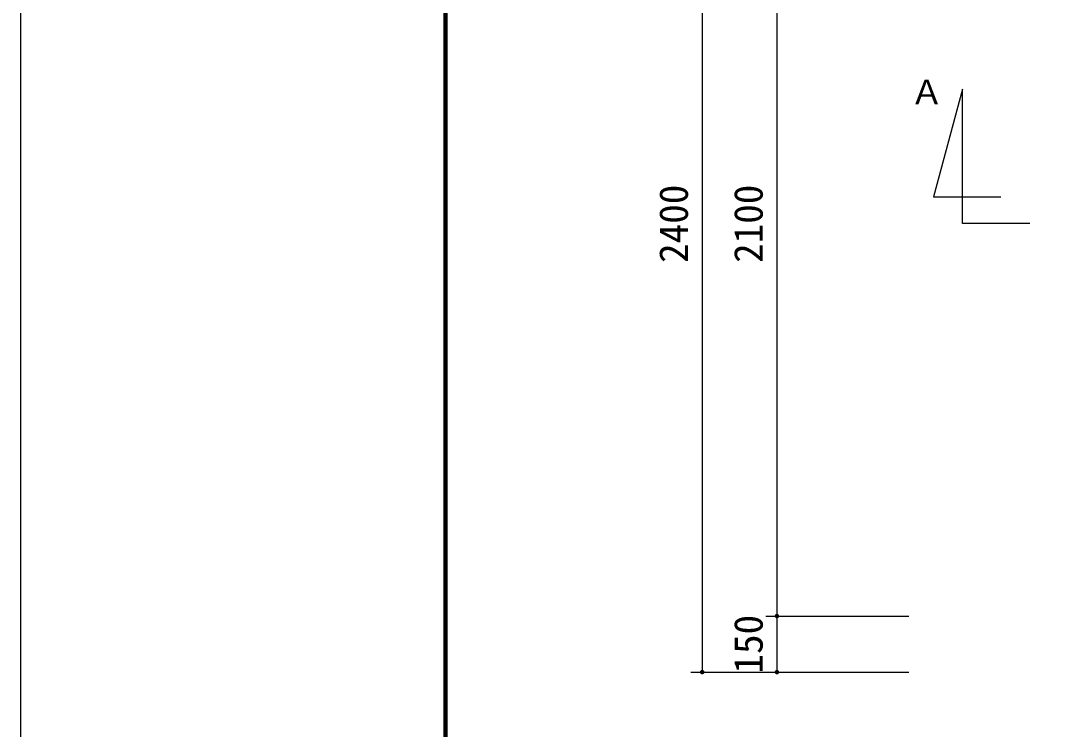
# Model space of a CAD drawing. Units: millimetres, scale not verified. Extents: x -8910 to 8910, y -6308 to 6308.
# Drawn here: x -8910 to -6140, y 2515 to 4411 of the extents above; entities that cross this region are included whole.
import ezdxf
from ezdxf.enums import TextEntityAlignment as Align

# ---------------------------------------------------------------- set-up
doc = ezdxf.new("R2010")
doc.units = ezdxf.units.MM
doc.header["$LTSCALE"] = 30
for name, color, linetype, lineweight in [('0-0_製作', 5, 'Continuous', 25), ('0-1_空気管', 3, 'Continuous', 25), ('1-0_図面枠', 7, 'Continuous', 25), ('1-1_Axis_waku', 7, 'Continuous', 25)]:
    doc.layers.add(name, color=color, linetype=linetype, lineweight=lineweight)
doc.styles.add('ＭＳ ゴシック', font='')
doc.styles.get('ＭＳ ゴシック').set_extended_font_data('MS Gothic')

msp = doc.modelspace()

# ---------------------------------------------------------------- linework, layer by layer
at = {"layer": '0-0_製作', "color": 2}
for p, q in [((-7087.32, 5068.29), (-7087.32, 2668.28)), ((-6887.32, 4918.29), (-6887.32, 2818.28)), ((-6917.32, 2818.28), (-6534.26, 2818.28)), ((-6887.32, 2818.28), (-6887.32, 2668.28)), ((-7117.32, 2668.28), (-6534.26, 2668.28)), ((-6917.32, 2668.28), (-6534.26, 2668.28))]:
    msp.add_line(p, q, dxfattribs=at)
at = {"layer": '0-0_製作'}
for points in [[(-6891.43, 2822.66), (-6893.32, 2818.28), (-6893.31, 2818.66)], [(-6891.43, 2822.66), (-6887.32, 2818.28), (-6893.32, 2818.28)], [(-6887.32, 2818.28), (-6893.27, 2817.53), (-6893.32, 2818.28)], [(-6891.43, 2822.66), (-6893.31, 2818.66), (-6891.94, 2822.11)], [(-6891.94, 2822.11), (-6893.31, 2818.66), (-6893.21, 2819.41)], [(-6887.32, 2818.28), (-6893.13, 2816.79), (-6893.27, 2817.53)], [(-6891.94, 2822.11), (-6893.21, 2819.41), (-6892.39, 2821.5)], [(-6892.39, 2821.5), (-6893.21, 2819.41), (-6893.03, 2820.14)], [(-6887.32, 2818.28), (-6892.9, 2816.07), (-6893.13, 2816.79)], [(-6892.39, 2821.5), (-6893.03, 2820.14), (-6892.75, 2820.84)], [(-6887.32, 2818.28), (-6892.58, 2815.39), (-6892.9, 2816.07)], [(-6887.32, 2818.28), (-6892.17, 2814.75), (-6892.58, 2815.39)], [(-6887.32, 2818.28), (-6891.69, 2814.17), (-6892.17, 2814.75)], [(-6887.32, 2818.28), (-6891.14, 2813.66), (-6891.69, 2814.17)], [(-6890.85, 2823.14), (-6887.32, 2818.28), (-6891.43, 2822.66)], [(-6887.32, 2818.28), (-6890.54, 2813.22), (-6891.14, 2813.66)], [(-6890.21, 2823.54), (-6887.32, 2818.28), (-6890.85, 2823.14)], [(-6887.32, 2818.28), (-6889.88, 2812.85), (-6890.54, 2813.22)], [(-6889.53, 2823.86), (-6887.32, 2818.28), (-6890.21, 2823.54)], [(-6887.32, 2818.28), (-6889.17, 2812.58), (-6889.88, 2812.85)], [(-6888.81, 2824.09), (-6887.32, 2818.28), (-6889.53, 2823.86)], [(-6887.32, 2812.28), (-6889.17, 2812.58), (-6887.32, 2818.28)], [(-6887.32, 2812.28), (-6888.44, 2812.39), (-6889.17, 2812.58)], [(-6888.07, 2824.23), (-6887.32, 2818.28), (-6888.81, 2824.09)], [(-6887.32, 2812.28), (-6887.7, 2812.29), (-6888.44, 2812.39)], [(-6887.32, 2824.28), (-6887.32, 2818.28), (-6888.07, 2824.23)], [(-6886.94, 2824.27), (-6887.32, 2818.28), (-6887.32, 2824.28)], [(-6886.2, 2824.18), (-6887.32, 2818.28), (-6886.94, 2824.27)], [(-6885.47, 2823.99), (-6887.32, 2818.28), (-6886.2, 2824.18)], [(-6884.77, 2823.71), (-6887.32, 2818.28), (-6885.47, 2823.99)], [(-6884.77, 2823.71), (-6881.32, 2818.28), (-6887.32, 2818.28)], [(-6881.32, 2818.28), (-6887.32, 2812.28), (-6887.32, 2818.28)], [(-6881.32, 2818.28), (-6886.57, 2812.33), (-6887.32, 2812.28)], [(-6881.32, 2818.28), (-6885.83, 2812.47), (-6886.57, 2812.33)], [(-6881.32, 2818.28), (-6885.11, 2812.7), (-6885.83, 2812.47)], [(-6881.32, 2818.28), (-6884.43, 2813.02), (-6885.11, 2812.7)], [(-6884.11, 2823.35), (-6881.32, 2818.28), (-6884.77, 2823.71)], [(-6881.32, 2818.28), (-6883.79, 2813.43), (-6884.43, 2813.02)], [(-6883.5, 2822.9), (-6881.32, 2818.28), (-6884.11, 2823.35)], [(-6881.32, 2818.28), (-6883.21, 2813.91), (-6883.79, 2813.43)], [(-6882.95, 2822.39), (-6881.32, 2818.28), (-6883.5, 2822.9)], [(-6881.32, 2818.28), (-6882.7, 2814.46), (-6883.21, 2813.91)], [(-6882.47, 2821.81), (-6881.32, 2818.28), (-6882.95, 2822.39)], [(-6881.33, 2817.9), (-6882.7, 2814.46), (-6881.32, 2818.28)], [(-6881.43, 2817.16), (-6882.7, 2814.46), (-6881.33, 2817.9)], [(-6881.43, 2817.16), (-6882.25, 2815.07), (-6882.7, 2814.46)], [(-6882.06, 2821.17), (-6881.32, 2818.28), (-6882.47, 2821.81)], [(-6881.61, 2816.43), (-6882.25, 2815.07), (-6881.43, 2817.16)], [(-6881.61, 2816.43), (-6881.89, 2815.73), (-6882.25, 2815.07)], [(-6881.74, 2820.49), (-6881.32, 2818.28), (-6882.06, 2821.17)], [(-6881.51, 2819.77), (-6881.32, 2818.28), (-6881.74, 2820.49)], [(-6881.37, 2819.03), (-6881.32, 2818.28), (-6881.51, 2819.77)], [(-7091.43, 2672.66), (-7093.32, 2668.28), (-7091.94, 2672.11)], [(-7091.43, 2672.66), (-7087.32, 2668.28), (-7093.32, 2668.28)], [(-7091.94, 2672.11), (-7093.32, 2668.28), (-7093.31, 2668.66)], [(-7087.32, 2668.28), (-7093.27, 2667.53), (-7093.32, 2668.28)], [(-7091.94, 2672.11), (-7093.31, 2668.66), (-7092.39, 2671.5)], [(-7092.39, 2671.5), (-7093.31, 2668.66), (-7093.21, 2669.41)], [(-7087.32, 2668.28), (-7093.13, 2666.79), (-7093.27, 2667.53)], [(-7092.39, 2671.5), (-7093.21, 2669.41), (-7092.75, 2670.84)], [(-7092.75, 2670.84), (-7093.21, 2669.41), (-7093.03, 2670.14)], [(-7087.32, 2668.28), (-7092.9, 2666.08), (-7093.13, 2666.79)], [(-7087.32, 2668.28), (-7092.58, 2665.39), (-7092.9, 2666.08)], [(-7087.32, 2668.28), (-7092.17, 2664.76), (-7092.58, 2665.39)], [(-7087.32, 2668.28), (-7091.69, 2664.18), (-7092.17, 2664.76)], [(-7087.32, 2668.28), (-7091.14, 2663.66), (-7091.69, 2664.18)], [(-7090.85, 2673.14), (-7087.32, 2668.28), (-7091.43, 2672.66)], [(-7087.32, 2668.28), (-7090.54, 2663.22), (-7091.14, 2663.66)], [(-7090.21, 2673.54), (-7087.32, 2668.28), (-7090.85, 2673.14)], [(-7087.32, 2668.28), (-7089.88, 2662.86), (-7090.54, 2663.22)], [(-7089.53, 2673.86), (-7087.32, 2668.28), (-7090.21, 2673.54)], [(-7087.32, 2668.28), (-7089.17, 2662.58), (-7089.88, 2662.86)], [(-7088.81, 2674.1), (-7087.32, 2668.28), (-7089.53, 2673.86)], [(-7087.32, 2662.28), (-7089.17, 2662.58), (-7087.32, 2668.28)], [(-7087.32, 2662.28), (-7088.44, 2662.39), (-7089.17, 2662.58)], [(-7088.07, 2674.24), (-7087.32, 2668.28), (-7088.81, 2674.1)], [(-7087.32, 2662.28), (-7087.7, 2662.3), (-7088.44, 2662.39)], [(-7087.32, 2674.28), (-7087.32, 2668.28), (-7088.07, 2674.24)], [(-7086.94, 2674.27), (-7087.32, 2668.28), (-7087.32, 2674.28)], [(-7086.2, 2674.18), (-7087.32, 2668.28), (-7086.94, 2674.27)], [(-7085.47, 2673.99), (-7087.32, 2668.28), (-7086.2, 2674.18)], [(-7084.77, 2673.71), (-7087.32, 2668.28), (-7085.47, 2673.99)], [(-7084.77, 2673.71), (-7081.32, 2668.28), (-7087.32, 2668.28)], [(-7081.32, 2668.28), (-7087.32, 2662.28), (-7087.32, 2668.28)], [(-7081.32, 2668.28), (-7086.57, 2662.33), (-7087.32, 2662.28)], [(-7081.32, 2668.28), (-7085.83, 2662.47), (-7086.57, 2662.33)], [(-7081.32, 2668.28), (-7085.11, 2662.71), (-7085.83, 2662.47)], [(-7081.32, 2668.28), (-7084.43, 2663.03), (-7085.11, 2662.71)], [(-7084.11, 2673.35), (-7081.32, 2668.28), (-7084.77, 2673.71)], [(-7081.32, 2668.28), (-7083.79, 2663.43), (-7084.43, 2663.03)], [(-7083.5, 2672.91), (-7081.32, 2668.28), (-7084.11, 2673.35)], [(-7081.32, 2668.28), (-7083.21, 2663.91), (-7083.79, 2663.43)], [(-7082.95, 2672.39), (-7081.32, 2668.28), (-7083.5, 2672.91)], [(-7081.32, 2668.28), (-7082.7, 2664.46), (-7083.21, 2663.91)], [(-7082.47, 2671.81), (-7081.32, 2668.28), (-7082.95, 2672.39)], [(-7081.33, 2667.91), (-7082.7, 2664.46), (-7081.32, 2668.28)], [(-7081.33, 2667.91), (-7082.25, 2665.07), (-7082.7, 2664.46)], [(-7082.06, 2671.18), (-7081.32, 2668.28), (-7082.47, 2671.81)], [(-7081.43, 2667.16), (-7082.25, 2665.07), (-7081.33, 2667.91)], [(-7081.43, 2667.16), (-7081.89, 2665.73), (-7082.25, 2665.07)], [(-7081.74, 2670.49), (-7081.32, 2668.28), (-7082.06, 2671.18)], [(-7081.61, 2666.43), (-7081.89, 2665.73), (-7081.43, 2667.16)], [(-7081.51, 2669.78), (-7081.32, 2668.28), (-7081.74, 2670.49)], [(-7081.37, 2669.04), (-7081.32, 2668.28), (-7081.51, 2669.78)], [(-6891.43, 2672.66), (-6893.32, 2668.28), (-6891.94, 2672.11)], [(-6891.43, 2672.66), (-6887.32, 2668.28), (-6893.32, 2668.28)], [(-6891.94, 2672.11), (-6893.32, 2668.28), (-6893.31, 2668.66)], [(-6887.32, 2668.28), (-6893.27, 2667.53), (-6893.32, 2668.28)], [(-6891.94, 2672.11), (-6893.31, 2668.66), (-6892.39, 2671.5)], [(-6892.39, 2671.5), (-6893.31, 2668.66), (-6893.21, 2669.41)], [(-6887.32, 2668.28), (-6893.13, 2666.79), (-6893.27, 2667.53)], [(-6892.39, 2671.5), (-6893.21, 2669.41), (-6892.75, 2670.84)], [(-6892.75, 2670.84), (-6893.21, 2669.41), (-6893.03, 2670.14)], [(-6887.32, 2668.28), (-6892.9, 2666.08), (-6893.13, 2666.79)], [(-6887.32, 2668.28), (-6892.58, 2665.39), (-6892.9, 2666.08)], [(-6887.32, 2668.28), (-6892.17, 2664.76), (-6892.58, 2665.39)], [(-6887.32, 2668.28), (-6891.69, 2664.18), (-6892.17, 2664.76)], [(-6887.32, 2668.28), (-6891.14, 2663.66), (-6891.69, 2664.18)], [(-6890.85, 2673.14), (-6887.32, 2668.28), (-6891.43, 2672.66)], [(-6887.32, 2668.28), (-6890.54, 2663.22), (-6891.14, 2663.66)], [(-6890.21, 2673.54), (-6887.32, 2668.28), (-6890.85, 2673.14)], [(-6887.32, 2668.28), (-6889.88, 2662.86), (-6890.54, 2663.22)], [(-6889.53, 2673.86), (-6887.32, 2668.28), (-6890.21, 2673.54)], [(-6887.32, 2668.28), (-6889.17, 2662.58), (-6889.88, 2662.86)], [(-6888.81, 2674.1), (-6887.32, 2668.28), (-6889.53, 2673.86)], [(-6887.32, 2662.28), (-6889.17, 2662.58), (-6887.32, 2668.28)], [(-6887.32, 2662.28), (-6888.44, 2662.39), (-6889.17, 2662.58)], [(-6888.07, 2674.24), (-6887.32, 2668.28), (-6888.81, 2674.1)], [(-6887.32, 2662.28), (-6887.7, 2662.3), (-6888.44, 2662.39)], [(-6887.32, 2674.28), (-6887.32, 2668.28), (-6888.07, 2674.24)], [(-6886.94, 2674.27), (-6887.32, 2668.28), (-6887.32, 2674.28)], [(-6886.2, 2674.18), (-6887.32, 2668.28), (-6886.94, 2674.27)], [(-6885.47, 2673.99), (-6887.32, 2668.28), (-6886.2, 2674.18)], [(-6884.77, 2673.71), (-6887.32, 2668.28), (-6885.47, 2673.99)], [(-6884.77, 2673.71), (-6881.32, 2668.28), (-6887.32, 2668.28)], [(-6881.32, 2668.28), (-6887.32, 2662.28), (-6887.32, 2668.28)], [(-6881.32, 2668.28), (-6886.57, 2662.33), (-6887.32, 2662.28)], [(-6881.32, 2668.28), (-6885.83, 2662.47), (-6886.57, 2662.33)], [(-6881.32, 2668.28), (-6885.11, 2662.71), (-6885.83, 2662.47)], [(-6881.32, 2668.28), (-6884.43, 2663.03), (-6885.11, 2662.71)], [(-6884.11, 2673.35), (-6881.32, 2668.28), (-6884.77, 2673.71)], [(-6881.32, 2668.28), (-6883.79, 2663.43), (-6884.43, 2663.03)], [(-6883.5, 2672.91), (-6881.32, 2668.28), (-6884.11, 2673.35)], [(-6881.32, 2668.28), (-6883.21, 2663.91), (-6883.79, 2663.43)], [(-6882.95, 2672.39), (-6881.32, 2668.28), (-6883.5, 2672.91)], [(-6881.32, 2668.28), (-6882.7, 2664.46), (-6883.21, 2663.91)], [(-6882.47, 2671.81), (-6881.32, 2668.28), (-6882.95, 2672.39)], [(-6881.33, 2667.91), (-6882.7, 2664.46), (-6881.32, 2668.28)], [(-6881.33, 2667.91), (-6882.25, 2665.07), (-6882.7, 2664.46)], [(-6882.06, 2671.18), (-6881.32, 2668.28), (-6882.47, 2671.81)], [(-6881.43, 2667.16), (-6882.25, 2665.07), (-6881.33, 2667.91)], [(-6881.43, 2667.16), (-6881.89, 2665.73), (-6882.25, 2665.07)], [(-6881.74, 2670.49), (-6881.32, 2668.28), (-6882.06, 2671.18)], [(-6881.61, 2666.43), (-6881.89, 2665.73), (-6881.43, 2667.16)], [(-6881.51, 2669.78), (-6881.32, 2668.28), (-6881.74, 2670.49)], [(-6881.37, 2669.04), (-6881.32, 2668.28), (-6881.51, 2669.78)]]:
    msp.add_solid(points, dxfattribs=at)
at = {"layer": '0-1_空気管'}
msp.add_lwpolyline([(-6211.26, 3868.42), (-6391.26, 3868.42), (-6391.26, 4228.42), (-6468.43, 3940.42), (-6288.43, 3940.42)], dxfattribs=at)
at = {"layer": '1-0_図面枠'}
msp.add_lwpolyline([(-8910, -6307.5), (-8910, 6307.5), (8910, 6307.5), (8910, -6307.5)], close=True, dxfattribs=at)
at = {"layer": '1-1_Axis_waku'}
for p, q in [((-7778.4, 5769.9), (-7778.4, -5814.9)), ((-7777.8, 5769.3), (-7777.8, -5814.3)), ((-7777.2, 5768.7), (-7777.2, -5813.7)), ((-7776.6, 5768.1), (-7776.6, -5813.1)), ((-7776, 5767.5), (-7776, -5812.5)), ((-7775.4, 5766.9), (-7775.4, -5811.9)), ((-7774.8, 5766.3), (-7774.8, -5811.3)), ((-7774.2, 5765.7), (-7774.2, -5810.7)), ((-7773.6, 5765.1), (-7773.6, -5810.1)), ((-7773, 5764.5), (-7773, -5809.5)), ((-7772.4, 5763.9), (-7772.4, -5808.9)), ((-7771.8, 5763.3), (-7771.8, -5808.3)), ((-7771.2, 5762.7), (-7771.2, -5807.7)), ((-7770.6, 5762.1), (-7770.6, -5807.1)), ((-7770, 5761.5), (-7770, -5806.5))]:
    msp.add_line(p, q, dxfattribs=at)

# ---------------------------------------------------------------- texts
at = {"layer": '0-0_製作', "color": 4, "style": 'ＭＳ ゴシック'}
for s, p in [('2400', (-7102.32, 3763.29)), ('2100', (-6902.32, 3763.28)), ('150', (-6902.32, 2664.53))]:
    msp.add_text(s, height=76.98, rotation=90, dxfattribs=at).set_placement(p, align=Align.BOTTOM_LEFT)
at = {"layer": '0-1_空気管', "color": 4, "style": 'ＭＳ ゴシック'}
msp.add_text('Ａ', height=65.98, dxfattribs=at).set_placement((-6531.59, 4167.97), align=Align.BOTTOM_LEFT)

doc.saveas('drawing.dxf')
